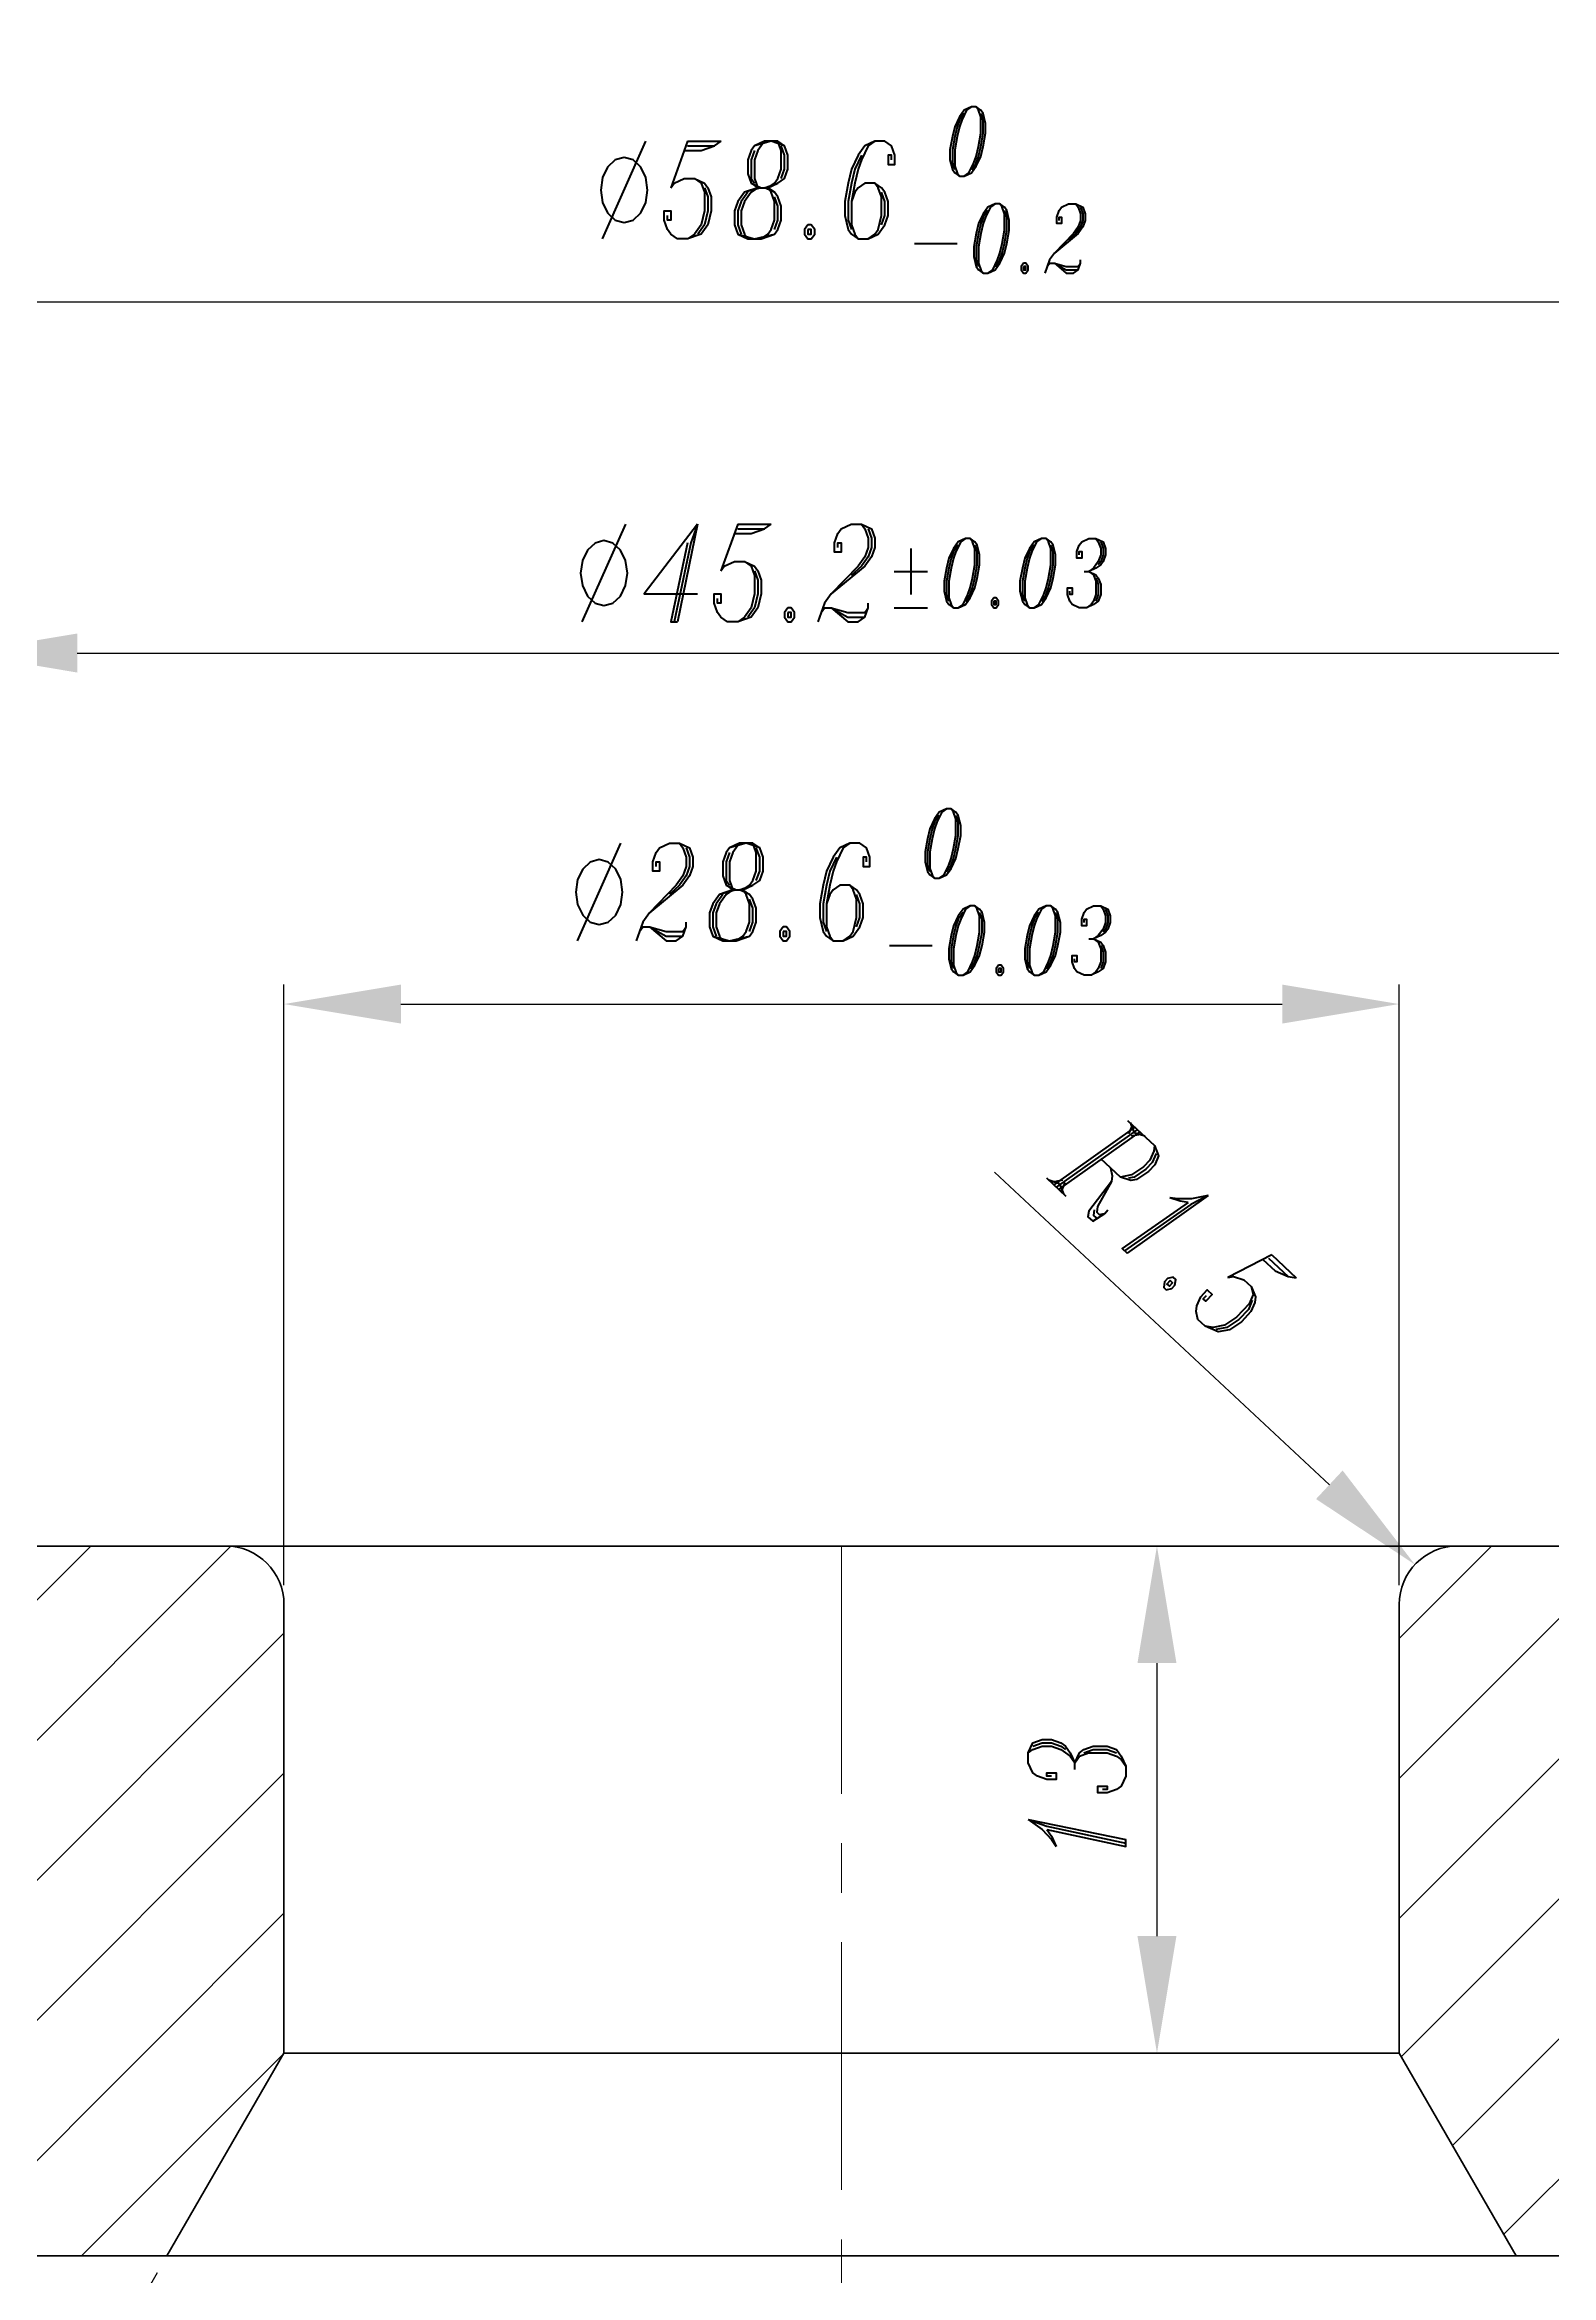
# Model space of a CAD drawing. Extents: x 678 to 975, y 7 to 427.
# Drawn here: x 806.8 to 845.4, y 190.7 to 247.8 of the extents above; entities that cross this region are included whole.
import ezdxf

# ---------------------------------------------------------------- set-up
doc = ezdxf.new("R2010")
doc.units = 0
doc.header["$LTSCALE"] = 0.2
doc.linetypes.add('CENTER', pattern=[50.8, 31.75, -6.35, 6.35, -6.35])
doc.layers.get('0').update_dxf_attribs({"linetype": 'CONTINUOUS', "lineweight": 15})
doc.layers.get('DEFPOINTS').update_dxf_attribs({"linetype": 'CONTINUOUS'})
for name, color, linetype, lineweight in [('1', 1, 'CENTER', 15), ('3', 3, 'CONTINUOUS', 35), ('8', 252, 'CONTINUOUS', 15)]:
    doc.layers.add(name, color=color, linetype=linetype, lineweight=lineweight)
doc.styles.add('ITALICT', font='ITALICT.shx', dxfattribs={"width": 0.8, "height": 2.5})
doc.styles.get("Standard").update_dxf_attribs({"font": 'romans.shx'})
doc.dimstyles.get("Standard").update_dxf_attribs({"dimtxt": 0.18, "dimasz": 0.18, "dimexe": 0.18, "dimexo": 0.0625, "dimgap": 0.09, "dimtad": 0, "dimdec": 4, "dimdsep": 46, "dimtxsty": 'Standard', "dimcen": 0.09, "dimadec": 0, "dimazin": 2, "dimtfac": 1, "dimtdec": 4, "dimtofl": 0, "dimtmove": 0, "dimatfit": 3, "dimfxl": 1, "dimtolj": 1, "dimtzin": 0, "dimarcsym": 0})

# ---------------------------------------------------------------- blocks, each defined once
blk = doc.blocks.new('*D14')
at = {"color": 0, "linetype": 'ByBlock', "lineweight": -2, "transparency": 16777216}
for p, q in [((797.927, 182.955), (797.927, 241.75)), ((856.527, 193.255), (856.527, 241.75)), ((800.927, 241.25), (853.527, 241.25))]:
    blk.add_line(p, q, dxfattribs=at)
at = {"color": 0, "transparency": 16777216}
for points in [[(800.927, 241.75), (800.927, 240.75), (797.927, 241.25)], [(853.527, 241.75), (853.527, 240.75), (856.527, 241.25)]]:
    blk.add_solid(points, dxfattribs=at)
at = {"layer": 'DEFPOINTS', "color": 0, "transparency": 16777216}
for p in [(856.527, 241.25), (856.527, 192.755), (797.927, 182.455)]:
    blk.add_point(p, dxfattribs=at)
at = {"color": 0, "transparency": 16777216, "insert": (827.227, 244.121), "char_height": 2.5, "attachment_point": 5, "style": 'ITALICT'}
blk.add_mtext('\\A1;%%C58.6{}{\\H0.71x;\\C3;\\S 0^ -0.2;}', dxfattribs=at)
blk = doc.blocks.new('*D15')
at = {"color": 0, "linetype": 'ByBlock', "lineweight": -2, "transparency": 16777216}
for p, q in [((812.927, 208.355), (812.927, 223.75)), ((841.527, 208.355), (841.527, 223.75)), ((815.927, 223.25), (838.527, 223.25))]:
    blk.add_line(p, q, dxfattribs=at)
at = {"color": 0, "transparency": 16777216}
for points in [[(815.927, 223.75), (815.927, 222.75), (812.927, 223.25)], [(838.527, 223.75), (838.527, 222.75), (841.527, 223.25)]]:
    blk.add_solid(points, dxfattribs=at)
at = {"layer": 'DEFPOINTS', "color": 0, "transparency": 16777216}
for p in [(841.527, 223.25), (812.927, 207.855), (841.527, 207.855)]:
    blk.add_point(p, dxfattribs=at)
at = {"color": 0, "transparency": 16777216, "insert": (827.227, 226.121), "char_height": 2.5, "attachment_point": 5, "style": 'ITALICT'}
blk.add_mtext('\\A1;%%C28.6{}{\\H0.71x;\\C3;\\S 0^ -0.03;}', dxfattribs=at)
blk = doc.blocks.new('*D13')
at = {"color": 0, "linetype": 'ByBlock', "lineweight": -2, "transparency": 16777216}
for p, q in [((804.627, 206.87), (804.627, 232.75)), ((807.627, 232.25), (846.827, 232.25)), ((849.827, 206.87), (849.827, 232.75))]:
    blk.add_line(p, q, dxfattribs=at)
at = {"color": 0, "transparency": 16777216}
for points in [[(807.627, 232.75), (807.627, 231.75), (804.627, 232.25)], [(846.827, 232.75), (846.827, 231.75), (849.827, 232.25)]]:
    blk.add_solid(points, dxfattribs=at)
at = {"layer": 'DEFPOINTS', "color": 0, "transparency": 16777216}
for p in [(849.827, 232.25), (804.627, 206.37), (849.827, 206.37)]:
    blk.add_point(p, dxfattribs=at)
at = {"color": 0, "transparency": 16777216, "insert": (827.227, 234.3), "char_height": 2.5, "attachment_point": 5, "style": 'ITALICT'}
blk.add_mtext('\\A1;%%C45.2{}{\\H0.71x;\\C3;%%p0.03}', dxfattribs=at)
blk = doc.blocks.new('*D19')
at = {"color": 0, "linetype": 'ByBlock', "lineweight": -2, "transparency": 16777216}
blk.add_line((835.316, 206.355), (835.316, 199.355), dxfattribs=at)
at = {"color": 0, "transparency": 16777216}
for points in [[(834.816, 206.355), (835.816, 206.355), (835.316, 209.355)], [(834.816, 199.355), (835.816, 199.355), (835.316, 196.355)]]:
    blk.add_solid(points, dxfattribs=at)
at = {"layer": 'DEFPOINTS', "color": 0, "transparency": 16777216}
for p in [(835.316, 209.355), (835.316, 196.355), (835.316, 196.355)]:
    blk.add_point(p, dxfattribs=at)
at = {"color": 0, "transparency": 16777216, "insert": (833.266, 202.855), "char_height": 2.5, "attachment_point": 5, "rotation": 90, "style": 'ITALICT'}
blk.add_mtext('\\A1;13', dxfattribs=at)
blk = doc.blocks.new('*D20')
at = {"color": 0, "linetype": 'ByBlock', "lineweight": -2, "transparency": 16777216}
blk.add_line((809.675, 190.722), (806.929, 185.966), dxfattribs=at)
blk.add_arc((827.227, 221.124), 40.097, 244.2878, 265.7122, dxfattribs=at)
at = {"color": 0, "transparency": 16777216}
for points in [[(809.598, 184.555), (810.065, 185.439), (807.179, 186.399)], [(824.248, 181.639), (824.211, 180.639), (827.227, 181.027)]]:
    blk.add_solid(points, dxfattribs=at)
at = {"layer": 'DEFPOINTS', "color": 0, "transparency": 16777216}
for p in [(827.227, 209.355), (812.927, 196.355), (809.925, 191.155), (813.513, 183.445), (827.227, 151.455)]:
    blk.add_point(p, dxfattribs=at)
at = {"color": 0, "transparency": 16777216, "insert": (817.38, 184.373), "char_height": 2.5, "attachment_point": 5, "rotation": 345, "style": 'ITALICT'}
blk.add_mtext('\\A1;30°', dxfattribs=at)
blk = doc.blocks.new('*D21')
at = {"color": 0, "linetype": 'ByBlock', "lineweight": -2, "transparency": 16777216}
blk.add_line((831.152, 218.938), (839.737, 210.926), dxfattribs=at)
at = {"color": 0, "transparency": 16777216}
blk.add_solid([(840.078, 211.291), (839.396, 210.56), (841.931, 208.879)], dxfattribs=at)
at = {"layer": 'DEFPOINTS', "color": 0, "transparency": 16777216}
for p in [(841.931, 208.879), (843.027, 207.855)]:
    blk.add_point(p, dxfattribs=at)
at = {"color": 0, "transparency": 16777216, "insert": (835.747, 217.454), "char_height": 2.5, "attachment_point": 5, "rotation": 316.9768, "style": 'ITALICT'}
blk.add_mtext('\\A1;R1.5', dxfattribs=at)

msp = doc.modelspace()

# ---------------------------------------------------------------- hatches: boundary and pattern name
at = {"layer": '8'}
h = msp.add_hatch(dxfattribs=at)
h.set_pattern_fill('ANSI31', color=256, scale=0.8)
h.set_pattern_definition([(45, (0, -16.7002), (-1.796051, 1.796051), [])])
edge = h.paths.add_edge_path()
edge.add_line((809.92493, 191.15519), (812.92715, 196.35519))
edge.add_line((812.92715, 196.35519), (812.92715, 207.85519))
edge.add_arc((811.42715, 207.85519), 1.5, 0, 90)
edge.add_line((811.42715, 209.35519), (805.42715, 209.35519))
edge.add_line((805.42715, 209.35519), (804.62715, 206.36955))
edge.add_line((804.62715, 206.36955), (804.62715, 197.45519))
edge.add_line((804.62715, 197.45519), (800.22715, 197.45519))
edge.add_line((800.22715, 197.45519), (800.22715, 182.45519))
edge.add_line((800.22715, 182.45519), (797.92715, 182.45519))
edge.add_line((797.92715, 182.45519), (797.92715, 160.55519))
edge.add_line((797.92715, 160.55519), (792.22715, 160.55519))
edge.add_line((792.22715, 160.55519), (792.22715, 151.45519))
edge.add_line((792.22715, 151.45519), (803.7733, 151.45519))
edge.add_line((803.7733, 151.45519), (804.57715, 154.45519))
edge.add_line((804.57715, 154.45519), (804.57715, 191.15519))
edge.add_line((804.57715, 191.15519), (809.92493, 191.15519))
edge = h.paths.add_edge_path()
edge.add_line((856.52715, 194.46955), (855.72715, 197.45519))
edge.add_line((855.72715, 197.45519), (849.82715, 197.45519))
edge.add_line((849.82715, 197.45519), (849.82715, 206.36955))
edge.add_line((849.82715, 206.36955), (849.02715, 209.35519))
edge.add_line((849.02715, 209.35519), (843.02715, 209.35519))
edge.add_arc((843.02715, 207.85519), 1.5, 90, 180)
edge.add_line((841.52715, 207.85519), (841.52715, 196.35519))
edge.add_line((841.52715, 196.35519), (844.52937, 191.15519))
edge.add_line((844.52937, 191.15519), (849.87715, 191.15519))
edge.add_line((849.87715, 191.15519), (849.87715, 154.44083))
edge.add_line((849.87715, 154.44083), (850.67715, 151.45519))
edge.add_line((850.67715, 151.45519), (862.22715, 151.45519))
edge.add_line((862.22715, 151.45519), (862.22715, 163.45519))
edge.add_line((862.22715, 163.45519), (856.52715, 163.45519))
edge.add_line((856.52715, 163.45519), (856.52715, 194.46955))

# ---------------------------------------------------------------- linework, layer by layer
at = {"layer": '1'}
msp.add_line((827.22715, 209.35519), (827.22715, 151.45519), dxfattribs=at)
at = {"layer": '3'}
for p, q in [((827.22715, 209.35519), (805.42715, 209.35519)), ((827.22715, 209.35519), (849.02715, 209.35519)), ((812.92715, 207.85519), (812.92715, 196.35519)), ((841.52715, 207.85519), (841.52715, 196.35519)), ((809.92493, 191.15519), (812.92715, 196.35519)), ((827.22715, 196.35519), (812.92715, 196.35519)), ((827.22715, 196.35519), (841.52715, 196.35519)), ((844.52937, 191.15519), (841.52715, 196.35519)), ((827.22715, 191.15519), (804.57715, 191.15519)), ((827.22715, 191.15519), (849.87715, 191.15519))]:
    msp.add_line(p, q, dxfattribs=at)
for centre, start, end in [((811.42715, 207.85519), 0, 90), ((843.02715, 207.85519), 90, 180)]:
    msp.add_arc(centre, 1.5, start, end, dxfattribs=at)

# ---------------------------------------------------------------- dimensions: what is measured, and where the dimension line sits
for base, p1, p2, text, override, picture, middle in [((856.52715, 241.24977), (797.92715, 182.45519), (856.52715, 192.75519), '<>{}{\\H0.71x;\\C3;\\S 0^ -0.2;}', {"dimasz": 3, "dimexe": 0.5, "dimexo": 0.5, "dimgap": 0.8, "dimtad": 1, "dimpost": '%%C<>', "dimtxsty": 'ITALICT', "dimtp": 0, "dimtm": 0.2, "dimtdec": 2, "dimtmove": 0, "dimfxl": 1.5, "dimtzin": 8, "dimarcsym": 1}, '*D14', (827.22715, 241.24977)), ((849.82715, 232.24977), (804.62715, 206.36955), (849.82715, 206.36955), '<>{}{\\H0.71x;\\C3;%%p0.03}', {"dimasz": 3, "dimexe": 0.5, "dimexo": 0.5, "dimgap": 0.8, "dimtad": 1, "dimpost": '%%C<>', "dimtxsty": 'ITALICT', "dimtp": 0.03, "dimtm": 0.03, "dimtdec": 2, "dimtmove": 0, "dimfxl": 1.5, "dimtzin": 8, "dimarcsym": 1}, '*D13', (827.22715, 232.24977)), ((841.52715, 223.24977), (812.92715, 207.85519), (841.52715, 207.85519), '<>{}{\\H0.71x;\\C3;\\S 0^ -0.03;}', {"dimasz": 3, "dimexe": 0.5, "dimexo": 0.5, "dimgap": 0.8, "dimtad": 1, "dimpost": '%%C<>', "dimtxsty": 'ITALICT', "dimtm": 0.03, "dimtdec": 2, "dimtmove": 0, "dimfxl": 1.5, "dimtzin": 8, "dimarcsym": 1}, '*D15', (827.22715, 223.24977))]:
    dim = msp.add_linear_dim(base=base, p1=p1, p2=p2, text=text, dimstyle='Standard', override=override)
    dim.commit()
    dim.dimension.update_dxf_attribs({"geometry": picture, "text_midpoint": middle, "dimtype": 160})
dim = msp.add_radius_dim(center=(843.02715, 207.85519), mpoint=(841.93054, 208.87863), dimstyle='Standard', override={"dimasz": 3, "dimexe": 0.5, "dimexo": 0.5, "dimgap": 0.8, "dimtad": 1, "dimtxsty": 'ITALICT', "dimcen": 0, "dimtm": 0.03, "dimtdec": 2, "dimfxl": 1.5, "dimtzin": 8, "dimarcsym": 1})
dim.commit()
dim.dimension.update_dxf_attribs({"geometry": '*D21', "text_midpoint": (835.74693, 217.45371)})
dim = msp.add_angular_dim_2l(base=(813.5133, 183.44502), line1=((827.22715, 209.35519), (827.22715, 151.45519)), line2=((809.92493, 191.15519), (812.92715, 196.35519)), dimstyle='Standard', override={"dimasz": 3, "dimexe": 0.5, "dimexo": 0.5, "dimgap": 0.8, "dimtad": 1, "dimpost": '<>', "dimtxsty": 'ITALICT', "dimadec": 4, "dimtm": 0.2, "dimtdec": 2, "dimfxl": 1.5, "dimtzin": 8, "dimarcsym": 1})
dim.commit()
dim.dimension.update_dxf_attribs({"geometry": '*D20', "text_midpoint": (817.37996, 184.3733)})
dim = msp.add_linear_dim(base=(835.31597, 196.35519), p1=(835.31597, 209.35519), p2=(835.31597, 196.35519), angle=90, dimstyle='Standard', override={"dimasz": 3, "dimexe": 0.5, "dimexo": 0.5, "dimgap": 0.8, "dimtad": 1, "dimpost": '<>', "dimtxsty": 'ITALICT', "dimtm": 0.2, "dimtdec": 2, "dimfxl": 1.5, "dimtzin": 8, "dimarcsym": 1})
dim.commit()
dim.dimension.update_dxf_attribs({"geometry": '*D19', "text_midpoint": (833.26597, 202.85519)})

doc.saveas('drawing.dxf')
